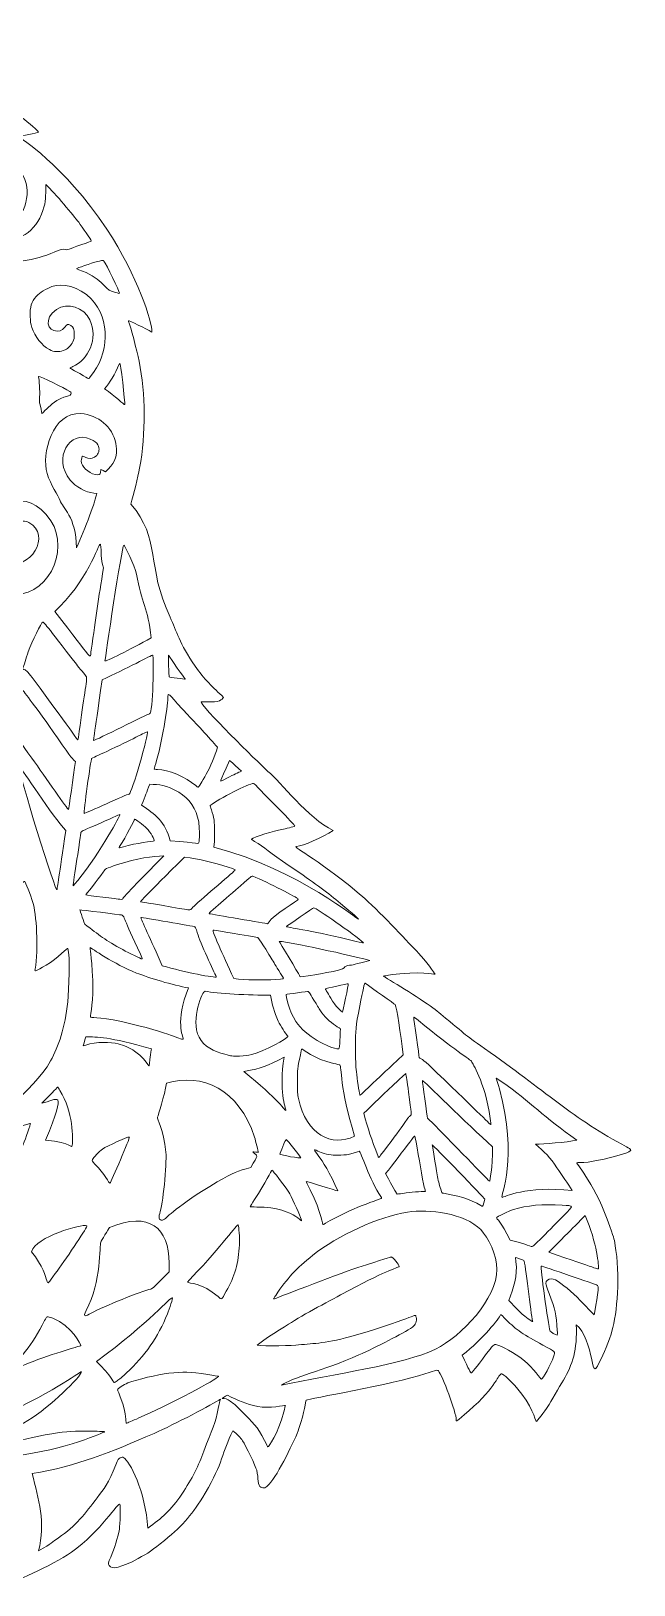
# Model space of a CAD drawing. Header units: inches. Extents: x -38.8 to 53.1, y -11.6 to 14.8.
# Drawn here: x 13.26 to 17.41, y -11.57 to -0.86 of the extents above; entities that cross this region are included whole.
import ezdxf

# ---------------------------------------------------------------- set-up
doc = ezdxf.new("R2010")
doc.units = ezdxf.units.IN
doc.header["$MEASUREMENT"] = 0
doc.layers.add('Sloth', color=7, linetype='Continuous', lineweight=0)

msp = doc.modelspace()

# ---------------------------------------------------------------- linework, layer by layer
at = {"layer": 'Sloth'}
for points, knots in [([(17.362, -8.546), (17, -8.357), (16.793, -8.153), (16.384, -7.869), (16.23, -7.762), (16.266, -7.78), (16.043, -7.6), (15.968, -7.54), (15.748, -7.405), (15.685, -7.37), (15.71, -7.365), (15.723, -7.362), (15.8, -7.354), (16.002, -7.335), (16.043, -7.364), (16.043, -7.355), (16.043, -7.354), (15.976, -7.259), (15.929, -7.211), (15.868, -7.149), (15.684, -6.947), (15.558, -6.835), (15.275, -6.584), (15.049, -6.475), (15.089, -6.475), (15.133, -6.475), (15.268, -6.411), (15.34, -6.366), (15.169, -6.282), (14.977, -6.028), (14.892, -5.958), (14.874, -5.943), (14.477, -5.56), (14.431, -5.482), (14.426, -5.472), (14.527, -5.486), (14.557, -5.472), (14.575, -5.463), (14.58, -5.455), (14.586, -5.448), (14.516, -5.383), (14.451, -5.32), (14.39, -5.233), (14.281, -5.074), (14.262, -4.99), (14.218, -4.896), (14.05, -4.539), (14.157, -4.356), (13.947, -4.116), (13.966, -4.046), (13.997, -3.928), (14.008, -3.868), (14.051, -3.627), (14.049, -3.354), (14.004, -3.131), (13.989, -3.055), (13.945, -2.889), (13.931, -2.857), (13.929, -2.851), (13.93, -2.851), (13.936, -2.853), (13.964, -2.861), (14.093, -2.931), (14.093, -2.93), (14.093, -2.866), (13.999, -2.546), (13.781, -2.22), (13.48, -1.768), (13.178, -1.591), (13.18, -1.584), (13.182, -1.578), (13.306, -1.559), (13.311, -1.551), (13.313, -1.548), (13.24, -1.483), (13.199, -1.452), (13.108, -1.384), (13.064, -1.361), (12.958, -1.325), (12.691, -1.237), (12.507, -1.234), (12.267, -1.234), (12.256, -1.21), (12.229, -1.153), (12.214, -1.132), (12.137, -1.025), (12.064, -0.934), (11.972, -0.855), (11.888, -0.925), (11.841, -0.983), (11.762, -1.088), (11.717, -1.147), (11.708, -1.169), (11.674, -1.236), (11.552, -1.232), (11.446, -1.226), (11.226, -1.263), (11.096, -1.285), (10.908, -1.345), (10.837, -1.387), (10.767, -1.429), (10.622, -1.549), (10.633, -1.553), (10.681, -1.569), (10.761, -1.578), (10.761, -1.584), (10.761, -1.589), (10.508, -1.751), (10.253, -2.088), (10.076, -2.322), (9.903, -2.642), (9.85, -2.931), (9.955, -2.875), (10.008, -2.849), (10.012, -2.853), (10.015, -2.856), (9.971, -2.965), (9.937, -3.141), (9.88, -3.432), (9.894, -3.798), (9.993, -4.104), (10.005, -4.141), (9.895, -4.153), (9.84, -4.491), (9.788, -4.811), (9.755, -4.813), (9.686, -4.988), (9.56, -5.307), (9.348, -5.432), (9.364, -5.456), (9.367, -5.46), (9.376, -5.467), (9.385, -5.472), (9.4, -5.479), (9.404, -5.48), (9.457, -5.479), (9.488, -5.478), (9.513, -5.479), (9.513, -5.48), (9.513, -5.487), (9.378, -5.643), (9.234, -5.779), (8.867, -6.128), (8.741, -6.308), (8.622, -6.357), (8.613, -6.36), (8.606, -6.364), (8.606, -6.365), (8.606, -6.372), (8.752, -6.455), (8.837, -6.471), (8.849, -6.474), (8.859, -6.477), (8.859, -6.478), (8.859, -6.479), (8.833, -6.498), (8.8, -6.52), (8.369, -6.806), (8.251, -6.968), (8.013, -7.213), (7.98, -7.247), (7.897, -7.353), (7.9, -7.356), (7.901, -7.357), (7.908, -7.356), (7.916, -7.355), (8.022, -7.335), (8.214, -7.36), (8.257, -7.37), (7.974, -7.531), (7.885, -7.611), (7.728, -7.741), (7.557, -7.884), (7.515, -7.888), (7.236, -8.103), (6.767, -8.467), (6.667, -8.494), (6.557, -8.56), (6.55, -8.565), (6.555, -8.577), (6.566, -8.583), (6.578, -8.589), (6.792, -8.654), (6.899, -8.655), (6.912, -8.655), (6.923, -8.655), (6.923, -8.656), (6.923, -8.657), (6.911, -8.675), (6.896, -8.696), (6.743, -8.915), (6.693, -9.112), (6.671, -9.17), (6.664, -9.189), (6.652, -9.264), (6.642, -9.353), (6.637, -9.408), (6.641, -9.553), (6.651, -9.641), (6.667, -9.779), (6.681, -9.832), (6.734, -9.96), (6.749, -9.994), (6.781, -10.058), (6.791, -10.072), (6.796, -10.079), (6.796, -10.079), (6.804, -10.071), (6.81, -10.065), (6.813, -10.053), (6.821, -10.016), (6.831, -9.963), (6.871, -9.816), (6.915, -9.783), (6.915, -9.783), (6.925, -9.775), (6.925, -9.775), (6.93, -9.975), (6.923, -10.01), (7.119, -10.328), (7.142, -10.366), (7.2, -10.442), (7.203, -10.439), (7.21, -10.431), (7.228, -10.35), (7.302, -10.25), (7.345, -10.193), (7.426, -10.111), (7.44, -10.111), (7.447, -10.111), (7.455, -10.121), (7.483, -10.163), (7.573, -10.3), (7.748, -10.435), (7.75, -10.435), (7.751, -10.435), (7.753, -10.428), (7.754, -10.42), (7.772, -10.31), (7.867, -10.092), (7.881, -10.087), (7.901, -10.079), (7.962, -10.122), (8.201, -10.171), (8.406, -10.214), (8.251, -10.185), (8.788, -10.29), (8.836, -10.522), (8.849, -10.525), (8.934, -10.696), (8.998, -10.825), (9.052, -10.898), (9.083, -10.898), (9.094, -10.898), (9.108, -10.889), (9.112, -10.879), (9.118, -10.865), (9.123, -10.79), (9.133, -10.761), (9.142, -10.733), (9.21, -10.597), (9.227, -10.572), (9.243, -10.547), (9.273, -10.521), (9.291, -10.504), (9.31, -10.529), (9.352, -10.646), (9.366, -10.685), (9.407, -10.796), (9.435, -10.854), (9.498, -10.956), (9.581, -11.09), (9.634, -11.15), (9.766, -11.26), (9.859, -11.337), (9.887, -11.355), (9.988, -11.406), (10.078, -11.451), (10.131, -11.459), (10.146, -11.431), (10.165, -11.396), (10.07, -11.301), (10.068, -11.081), (10.067, -10.943), (10.058, -11.015), (10.251, -11.207), (10.34, -11.295), (10.387, -11.331), (10.494, -11.394), (10.574, -11.441), (10.736, -11.518), (10.814, -11.546), (10.867, -11.566), (10.872, -11.563), (10.852, -11.518), (10.838, -11.486), (10.811, -11.394), (10.807, -11.37), (10.803, -11.337), (10.825, -11.345), (10.858, -11.349), (10.96, -11.362), (11.208, -11.374), (11.286, -11.37), (11.443, -11.361), (11.709, -11.315), (11.841, -11.226), (11.865, -11.21), (11.94, -11.151), (11.972, -11.108), (12, -11.147), (12.068, -11.202), (12.093, -11.22), (12.226, -11.319), (12.527, -11.355), (12.568, -11.361), (12.692, -11.381), (12.983, -11.362), (13.082, -11.349), (13.132, -11.343), (13.136, -11.344), (13.136, -11.363), (13.136, -11.385), (13.102, -11.496), (13.084, -11.532), (13.075, -11.55), (13.077, -11.558), (13.09, -11.558), (13.117, -11.558), (13.399, -11.437), (13.539, -11.339), (13.741, -11.198), (13.863, -10.989), (13.872, -11.01), (13.877, -11.022), (13.874, -11.148), (13.868, -11.181), (13.857, -11.244), (13.836, -11.311), (13.809, -11.374), (13.791, -11.415), (13.791, -11.417), (13.798, -11.431), (13.814, -11.463), (13.878, -11.448), (13.998, -11.384), (14.065, -11.348), (14.099, -11.325), (14.178, -11.259), (14.317, -11.144), (14.369, -11.083), (14.459, -10.933), (14.586, -10.721), (14.572, -10.657), (14.65, -10.504), (14.679, -10.525), (14.703, -10.551), (14.717, -10.572), (14.738, -10.604), (14.809, -10.75), (14.814, -10.775), (14.827, -10.833), (14.821, -10.882), (14.843, -10.893), (14.862, -10.903), (14.876, -10.898), (14.9, -10.872), (14.96, -10.808), (15.082, -10.559), (15.105, -10.488), (15.144, -10.373), (15.15, -10.301), (15.156, -10.293), (15.162, -10.283), (15.754, -10.184), (15.973, -10.111), (16.06, -10.083), (16.058, -10.083), (16.066, -10.091), (16.093, -10.118), (16.189, -10.38), (16.189, -10.427), (16.189, -10.441), (16.188, -10.442), (16.275, -10.366), (16.475, -10.193), (16.474, -10.111), (16.503, -10.111), (16.512, -10.111), (16.569, -10.164), (16.604, -10.205), (16.712, -10.33), (16.733, -10.43), (16.74, -10.439), (16.742, -10.442), (16.799, -10.368), (16.82, -10.335), (16.836, -10.309), (16.9, -10.199), (16.927, -10.154), (16.988, -10.051), (17.025, -9.942), (17.015, -9.773), (17.071, -9.813), (17.106, -9.937), (17.12, -10.004), (17.131, -10.06), (17.134, -10.068), (17.143, -10.074), (17.148, -10.077), (17.15, -10.076), (17.161, -10.057), (17.195, -9.995), (17.226, -9.923), (17.255, -9.838), (17.291, -9.735), (17.319, -9.477), (17.289, -9.261), (17.275, -9.16), (17.28, -9.199), (17.247, -9.096), (17.155, -8.818), (17.019, -8.667), (17.019, -8.656), (17.019, -8.655), (17.03, -8.655), (17.042, -8.655), (17.104, -8.655), (17.218, -8.632), (17.34, -8.595), (17.413, -8.574), (17.394, -8.563), (17.362, -8.546)], [0, 0, 0, 0, 1, 1, 1, 2, 2, 2, 3, 3, 3, 4, 4, 4, 5, 5, 5, 6, 6, 6, 7, 7, 7, 8, 8, 8, 9, 9, 9, 10, 10, 10, 11, 11, 11, 12, 12, 12, 13, 13, 13, 14, 14, 14, 15, 15, 15, 16, 16, 16, 17, 17, 17, 18, 18, 18, 19, 19, 19, 20, 20, 20, 21, 21, 21, 22, 22, 22, 23, 23, 23, 24, 24, 24, 25, 25, 25, 26, 26, 26, 27, 27, 27, 28, 28, 28, 29, 29, 29, 30, 30, 30, 31, 31, 31, 32, 32, 32, 33, 33, 33, 34, 34, 34, 35, 35, 35, 36, 36, 36, 37, 37, 37, 38, 38, 38, 39, 39, 39, 40, 40, 40, 41, 41, 41, 42, 42, 42, 43, 43, 43, 44, 44, 44, 45, 45, 45, 46, 46, 46, 47, 47, 47, 48, 48, 48, 49, 49, 49, 50, 50, 50, 51, 51, 51, 52, 52, 52, 53, 53, 53, 54, 54, 54, 55, 55, 55, 56, 56, 56, 57, 57, 57, 58, 58, 58, 59, 59, 59, 60, 60, 60, 61, 61, 61, 62, 62, 62, 63, 63, 63, 64, 64, 64, 65, 65, 65, 66, 66, 66, 67, 67, 67, 68, 68, 68, 69, 69, 69, 70, 70, 70, 71, 71, 71, 72, 72, 72, 73, 73, 73, 74, 74, 74, 75, 75, 75, 76, 76, 76, 77, 77, 77, 78, 78, 78, 79, 79, 79, 80, 80, 80, 81, 81, 81, 82, 82, 82, 83, 83, 83, 84, 84, 84, 85, 85, 85, 86, 86, 86, 87, 87, 87, 88, 88, 88, 89, 89, 89, 90, 90, 90, 91, 91, 91, 92, 92, 92, 93, 93, 93, 94, 94, 94, 95, 95, 95, 96, 96, 96, 97, 97, 97, 98, 98, 98, 99, 99, 99, 100, 100, 100, 101, 101, 101, 102, 102, 102, 103, 103, 103, 104, 104, 104, 105, 105, 105, 106, 106, 106, 107, 107, 107, 108, 108, 108, 109, 109, 109, 110, 110, 110, 111, 111, 111, 112, 112, 112, 113, 113, 113, 114, 114, 114, 115, 115, 115, 116, 116, 116, 117, 117, 117, 118, 118, 118, 119, 119, 119, 120, 120, 120, 121, 121, 121, 122, 122, 122, 123, 123, 123, 124, 124, 124, 125, 125, 125, 126, 126, 126, 127, 127, 127, 128, 128, 128, 129, 129, 129, 130, 130, 130, 131, 131, 131, 132, 132, 132, 133, 133, 133, 134, 134, 134, 135, 135, 135, 136, 136, 136, 137, 137, 137, 138, 138, 138, 139, 139, 139, 140, 140, 140, 141, 141, 141, 142, 142, 142, 143, 143, 143, 144, 144, 144, 144]), ([(13.226, -1.906), (13.242, -1.969), (13.229, -2.054), (13.195, -2.105), (13.129, -2.205), (12.974, -2.193), (12.923, -2.092), (12.905, -2.057), (12.921, -2.038), (12.979, -2.026), (13.02, -2.018), (13.04, -2.006), (13.051, -1.984), (13.057, -1.973), (13.058, -1.944), (13.052, -1.934), (13.047, -1.923), (13.032, -1.908), (13.021, -1.902), (12.999, -1.89), (12.921, -1.903), (12.879, -1.925), (12.693, -2.024), (12.819, -2.279), (13.036, -2.301), (13.164, -2.314), (13.294, -2.241), (13.342, -2.091), (13.363, -2.025), (13.361, -2.001), (13.361, -1.912), (13.427, -1.975), (13.554, -2.127), (13.588, -2.173), (13.613, -2.207), (13.673, -2.294), (13.675, -2.299), (13.676, -2.303), (13.667, -2.307), (13.639, -2.316), (13.535, -2.351), (13.515, -2.366), (13.494, -2.361), (13.476, -2.357), (13.464, -2.36), (13.42, -2.379), (13.289, -2.435), (13.123, -2.467), (12.985, -2.432), (12.808, -2.386), (12.675, -2.196), (12.684, -2.03), (12.69, -1.901), (12.776, -1.774), (12.914, -1.725), (12.954, -1.712), (13.045, -1.708), (13.099, -1.735), (13.154, -1.763), (13.207, -1.834), (13.226, -1.906)], [0, 0, 0, 0, 1, 1, 1, 2, 2, 2, 3, 3, 3, 4, 4, 4, 5, 5, 5, 6, 6, 6, 7, 7, 7, 8, 8, 8, 9, 9, 9, 10, 10, 10, 11, 11, 11, 12, 12, 12, 13, 13, 13, 14, 14, 14, 15, 15, 15, 16, 16, 16, 17, 17, 17, 18, 18, 18, 19, 19, 19, 20, 20, 20, 20]), ([(13.762, -2.44), (13.778, -2.461), (13.869, -2.651), (13.869, -2.662), (13.869, -2.67), (13.844, -2.655), (13.814, -2.647), (13.774, -2.638), (13.738, -2.548), (13.59, -2.5), (13.572, -2.494), (13.572, -2.494), (13.58, -2.49), (13.596, -2.481), (13.706, -2.445), (13.732, -2.44), (13.756, -2.435), (13.758, -2.435), (13.762, -2.44)], [0, 0, 0, 0, 1, 1, 1, 2, 2, 2, 3, 3, 3, 4, 4, 4, 5, 5, 5, 6, 6, 6, 6]), ([(13.559, -3.196), (13.543, -3.187), (13.529, -3.179), (13.529, -3.178), (13.529, -3.177), (13.537, -3.172), (13.547, -3.168), (13.652, -3.123), (13.726, -2.976), (13.665, -2.845), (13.625, -2.76), (13.511, -2.722), (13.435, -2.775), (13.343, -2.838), (13.375, -2.923), (13.439, -2.923), (13.505, -2.923), (13.49, -2.857), (13.535, -2.884), (13.551, -2.894), (13.558, -2.912), (13.558, -2.946), (13.558, -2.973), (13.557, -2.979), (13.548, -2.996), (13.534, -3.024), (13.519, -3.04), (13.494, -3.052), (13.473, -3.062), (13.469, -3.063), (13.44, -3.063), (13.41, -3.063), (13.407, -3.062), (13.386, -3.051), (13.334, -3.023), (13.287, -2.963), (13.266, -2.898), (13.257, -2.871), (13.255, -2.86), (13.254, -2.823), (13.251, -2.757), (13.263, -2.719), (13.296, -2.684), (13.319, -2.658), (13.366, -2.629), (13.404, -2.616), (13.474, -2.591), (13.591, -2.615), (13.673, -2.7), (13.813, -2.846), (13.796, -3.082), (13.668, -3.239), (13.651, -3.26), (13.671, -3.256), (13.559, -3.196)], [0, 0, 0, 0, 1, 1, 1, 2, 2, 2, 3, 3, 3, 4, 4, 4, 5, 5, 5, 6, 6, 6, 7, 7, 7, 8, 8, 8, 9, 9, 9, 10, 10, 10, 11, 11, 11, 12, 12, 12, 13, 13, 13, 14, 14, 14, 15, 15, 15, 16, 16, 16, 17, 17, 17, 18, 18, 18, 18]), ([(13.905, -3.43), (13.903, -3.432), (13.838, -3.372), (13.766, -3.321), (13.801, -3.276), (13.837, -3.228), (13.868, -3.146), (13.878, -3.119), (13.909, -3.426), (13.905, -3.43)], [0, 0, 0, 0, 1, 1, 1, 2, 2, 2, 3, 3, 3, 3]), ([(13.313, -3.25), (13.312, -3.242), (13.312, -3.235), (13.313, -3.235), (13.324, -3.235), (13.487, -3.315), (13.527, -3.34), (13.539, -3.348), (13.539, -3.348), (13.535, -3.358), (13.522, -3.383), (13.474, -3.354), (13.368, -3.459), (13.35, -3.477), (13.335, -3.491), (13.335, -3.491), (13.332, -3.491), (13.334, -3.48), (13.322, -3.432), (13.317, -3.41), (13.316, -3.4), (13.318, -3.387), (13.322, -3.368), (13.318, -3.275), (13.313, -3.25)], [0, 0, 0, 0, 1, 1, 1, 2, 2, 2, 3, 3, 3, 4, 4, 4, 5, 5, 5, 6, 6, 6, 7, 7, 7, 8, 8, 8, 8]), ([(13.741, -3.878), (13.741, -3.878), (13.739, -3.885), (13.738, -3.895), (13.736, -3.914), (13.729, -3.917), (13.703, -3.912), (13.652, -3.901), (13.606, -3.856), (13.606, -3.818), (13.606, -3.807), (13.612, -3.785), (13.614, -3.785), (13.622, -3.785), (13.673, -3.825), (13.712, -3.78), (13.731, -3.759), (13.733, -3.735), (13.719, -3.707), (13.711, -3.692), (13.698, -3.682), (13.668, -3.667), (13.528, -3.602), (13.406, -3.799), (13.529, -3.95), (13.566, -3.996), (13.638, -4.035), (13.692, -4.04), (13.692, -4.04), (13.713, -4.042), (13.713, -4.042), (13.704, -4.087), (13.635, -4.286), (13.573, -4.416), (13.57, -4.202), (13.475, -4.139), (13.46, -4.092), (13.449, -4.059), (13.394, -3.982), (13.371, -3.905), (13.33, -3.771), (13.406, -3.477), (13.603, -3.492), (13.723, -3.5), (13.82, -3.582), (13.844, -3.699), (13.865, -3.799), (13.824, -3.841), (13.773, -3.893), (13.771, -3.892), (13.743, -3.878), (13.741, -3.878)], [0, 0, 0, 0, 1, 1, 1, 2, 2, 2, 3, 3, 3, 4, 4, 4, 5, 5, 5, 6, 6, 6, 7, 7, 7, 8, 8, 8, 9, 9, 9, 10, 10, 10, 11, 11, 11, 12, 12, 12, 13, 13, 13, 14, 14, 14, 15, 15, 15, 16, 16, 16, 17, 17, 17, 17]), ([(13.245, -4.243), (13.206, -4.221), (13.158, -4.236), (13.141, -4.275), (13.129, -4.306), (13.143, -4.342), (13.173, -4.355), (13.178, -4.358), (13.183, -4.362), (13.183, -4.364), (13.183, -4.366), (13.177, -4.375), (13.169, -4.383), (13.127, -4.429), (13.042, -4.411), (13.021, -4.31), (12.983, -4.129), (13.227, -3.974), (13.396, -4.23), (13.532, -4.437), (13.369, -4.782), (13.101, -4.733), (13.059, -4.725), (12.984, -4.689), (12.944, -4.656), (12.898, -4.618), (12.912, -4.598), (12.85, -4.531), (12.748, -4.42), (12.603, -4.407), (12.607, -4.403), (12.614, -4.396), (12.768, -4.353), (12.889, -4.255), (12.892, -4.321), (12.9, -4.389), (12.944, -4.449), (12.97, -4.483), (13.026, -4.519), (13.07, -4.53), (13.259, -4.574), (13.405, -4.33), (13.245, -4.243)], [0, 0, 0, 0, 1, 1, 1, 2, 2, 2, 3, 3, 3, 4, 4, 4, 5, 5, 5, 6, 6, 6, 7, 7, 7, 8, 8, 8, 9, 9, 9, 10, 10, 10, 11, 11, 11, 12, 12, 12, 13, 13, 13, 14, 14, 14, 14]), ([(13.674, -5.123), (13.664, -5.191), (13.699, -5.207), (13.424, -4.857), (13.424, -4.857), (13.459, -4.822), (13.459, -4.822), (13.673, -4.605), (13.733, -4.357), (13.739, -4.395), (13.746, -4.442), (13.735, -4.495), (13.76, -4.554), (13.721, -4.776), (13.709, -4.89), (13.674, -5.123)], [0, 0, 0, 0, 1, 1, 1, 2, 2, 2, 3, 3, 3, 4, 4, 4, 5, 5, 5, 5]), ([(13.986, -4.598), (14.019, -4.8), (14.066, -4.828), (14.088, -5.038), (13.943, -5.119), (13.769, -5.203), (13.769, -5.197), (13.769, -5.196), (13.885, -4.398), (13.899, -4.398), (13.902, -4.398), (13.976, -4.539), (13.986, -4.598)], [0, 0, 0, 0, 1, 1, 1, 2, 2, 2, 3, 3, 3, 4, 4, 4, 4]), ([(13.592, -5.68), (13.588, -5.714), (13.584, -5.741), (13.583, -5.741), (13.574, -5.741), (13.578, -5.727), (13.267, -5.311), (13.235, -5.269), (13.221, -5.255), (13.208, -5.255), (13.204, -5.255), (13.203, -5.253), (13.204, -5.249), (13.21, -5.23), (13.224, -5.178), (13.241, -5.133), (13.267, -5.063), (13.332, -4.93), (13.34, -4.929), (13.346, -4.927), (13.363, -4.948), (13.572, -5.22), (13.592, -5.245), (13.633, -5.294), (13.64, -5.303), (13.651, -5.317), (13.619, -5.47), (13.592, -5.68)], [0, 0, 0, 0, 1, 1, 1, 2, 2, 2, 3, 3, 3, 4, 4, 4, 5, 5, 5, 6, 6, 6, 7, 7, 7, 8, 8, 8, 9, 9, 9, 9]), ([(14.099, -5.157), (14.104, -5.161), (14.102, -5.561), (14.076, -5.561), (14.068, -5.561), (13.703, -5.745), (13.691, -5.745), (13.689, -5.745), (13.689, -5.756), (13.75, -5.326), (13.911, -5.255), (14.095, -5.153), (14.099, -5.157)], [0, 0, 0, 0, 1, 1, 1, 2, 2, 2, 3, 3, 3, 4, 4, 4, 4]), ([(14.322, -5.322), (14.321, -5.324), (14.211, -5.308), (14.211, -5.307), (14.209, -5.305), (14.206, -5.158), (14.206, -5.156), (14.307, -5.307), (14.325, -5.321), (14.322, -5.322)], [0, 0, 0, 0, 1, 1, 1, 2, 2, 2, 3, 3, 3, 3]), ([(13.266, -5.868), (13.183, -5.753), (13.186, -5.754), (13.153, -5.735), (13.144, -5.73), (13.14, -5.512), (13.169, -5.395), (13.178, -5.361), (13.173, -5.359), (13.192, -5.385), (13.218, -5.421), (13.287, -5.502), (13.441, -5.726), (13.543, -5.875), (13.548, -5.874), (13.566, -5.89), (13.552, -5.985), (13.52, -6.218), (13.518, -6.22), (13.513, -6.226), (13.36, -5.997), (13.266, -5.868)], [0, 0, 0, 0, 1, 1, 1, 2, 2, 2, 3, 3, 3, 4, 4, 4, 5, 5, 5, 6, 6, 6, 7, 7, 7, 7]), ([(14.125, -5.883), (14.171, -5.715), (14.203, -5.487), (14.203, -5.442), (14.203, -5.401), (14.221, -5.446), (14.341, -5.57), (14.381, -5.612), (14.493, -5.732), (14.544, -5.792), (14.51, -5.919), (14.416, -6.068), (14.41, -6.068), (14.409, -6.068), (14.402, -6.062), (14.394, -6.056), (14.326, -5.996), (14.204, -5.945), (14.131, -5.945), (14.119, -5.945), (14.109, -5.943), (14.109, -5.941), (14.109, -5.94), (14.116, -5.913), (14.125, -5.883)], [0, 0, 0, 0, 1, 1, 1, 2, 2, 2, 3, 3, 3, 4, 4, 4, 5, 5, 5, 6, 6, 6, 7, 7, 7, 8, 8, 8, 8]), ([(13.935, -6.115), (13.921, -6.115), (13.637, -6.248), (13.625, -6.248), (13.621, -6.248), (13.671, -5.875), (13.677, -5.869), (13.679, -5.867), (13.726, -5.845), (13.781, -5.82), (13.948, -5.744), (14.058, -5.682), (14.061, -5.685), (14.072, -5.696), (13.953, -6.115), (13.935, -6.115)], [0, 0, 0, 0, 1, 1, 1, 2, 2, 2, 3, 3, 3, 4, 4, 4, 5, 5, 5, 5]), ([(14.627, -5.882), (14.686, -5.936), (14.688, -5.937), (14.71, -5.956), (14.685, -5.967), (14.658, -5.979), (14.609, -6.004), (14.538, -6.039), (14.561, -6.048), (14.627, -5.882)], [0, 0, 0, 0, 1, 1, 1, 2, 2, 2, 3, 3, 3, 3]), ([(13.181, -5.931), (13.192, -5.931), (13.41, -6.271), (13.499, -6.365), (13.453, -6.684), (13.439, -6.764), (13.439, -6.773), (13.439, -6.828), (13.161, -5.931), (13.181, -5.931)], [0, 0, 0, 0, 1, 1, 1, 2, 2, 2, 3, 3, 3, 3]), ([(14.417, -6.439), (14.413, -6.47), (14.421, -6.447), (14.218, -6.436), (14.185, -6.305), (14.113, -6.251), (14.021, -6.191), (14.051, -6.117), (14.053, -6.111), (14.077, -6.046), (14.143, -6.05), (14.188, -6.05), (14.277, -6.102), (14.351, -6.145), (14.399, -6.216), (14.415, -6.306), (14.42, -6.334), (14.421, -6.412), (14.417, -6.439)], [0, 0, 0, 0, 1, 1, 1, 2, 2, 2, 3, 3, 3, 4, 4, 4, 5, 5, 5, 6, 6, 6, 6]), ([(14.964, -6.214), (15.029, -6.278), (15.079, -6.333), (15.076, -6.336), (15.072, -6.339), (15.011, -6.354), (14.988, -6.358), (14.939, -6.365), (14.792, -6.412), (14.778, -6.425), (14.777, -6.426), (14.787, -6.433), (14.8, -6.441), (14.868, -6.478), (14.903, -6.519), (15.038, -6.609), (15.172, -6.699), (15.28, -6.776), (15.359, -6.841), (15.451, -6.915), (15.516, -6.975), (15.516, -6.977), (15.516, -6.99), (15.118, -6.64), (14.519, -6.48), (14.522, -6.462), (14.524, -6.446), (14.524, -6.373), (14.524, -6.304), (14.521, -6.278), (14.502, -6.223), (14.497, -6.207), (14.493, -6.193), (14.494, -6.193), (14.553, -6.147), (14.761, -6.041), (14.792, -6.041), (14.8, -6.041), (14.86, -6.112), (14.964, -6.214)], [0, 0, 0, 0, 1, 1, 1, 2, 2, 2, 3, 3, 3, 4, 4, 4, 5, 5, 5, 6, 6, 6, 7, 7, 7, 8, 8, 8, 9, 9, 9, 10, 10, 10, 11, 11, 11, 12, 12, 12, 13, 13, 13, 13]), ([(13.582, -6.71), (13.548, -6.752), (13.549, -6.75), (13.549, -6.744), (13.549, -6.736), (13.603, -6.392), (13.603, -6.379), (13.603, -6.373), (13.615, -6.368), (13.702, -6.33), (13.802, -6.287), (13.87, -6.254), (13.872, -6.256), (13.876, -6.26), (13.744, -6.506), (13.582, -6.71)], [0, 0, 0, 0, 1, 1, 1, 2, 2, 2, 3, 3, 3, 4, 4, 4, 5, 5, 5, 5]), ([(14.108, -6.437), (14.104, -6.441), (13.983, -6.451), (13.896, -6.478), (13.867, -6.487), (13.864, -6.487), (13.87, -6.477), (13.917, -6.404), (13.971, -6.293), (13.975, -6.288), (13.978, -6.285), (14.035, -6.328), (14.055, -6.349), (14.084, -6.379), (14.115, -6.43), (14.108, -6.437)], [0, 0, 0, 0, 1, 1, 1, 2, 2, 2, 3, 3, 3, 4, 4, 4, 5, 5, 5, 5]), ([(13.889, -6.838), (13.889, -6.841), (13.878, -6.842), (13.871, -6.84), (13.865, -6.837), (13.641, -6.814), (13.637, -6.81), (13.634, -6.807), (13.72, -6.708), (13.757, -6.652), (13.773, -6.628), (13.771, -6.629), (13.856, -6.601), (13.99, -6.556), (14.1, -6.542), (14.174, -6.541), (14.062, -6.655), (13.889, -6.83), (13.889, -6.838)], [0, 0, 0, 0, 1, 1, 1, 2, 2, 2, 3, 3, 3, 4, 4, 4, 5, 5, 5, 6, 6, 6, 6]), ([(14.664, -6.641), (14.643, -6.662), (14.407, -6.86), (14.375, -6.895), (14.351, -6.922), (14.376, -6.918), (14.158, -6.881), (14.081, -6.869), (14.017, -6.857), (14.015, -6.857), (14.012, -6.856), (14.045, -6.819), (14.317, -6.549), (14.419, -6.561), (14.518, -6.587), (14.617, -6.618), (14.669, -6.635), (14.67, -6.635), (14.664, -6.641)], [0, 0, 0, 0, 1, 1, 1, 2, 2, 2, 3, 3, 3, 4, 4, 4, 5, 5, 5, 6, 6, 6, 6]), ([(13.245, -8.388), (13.25, -8.386), (13.254, -8.385), (13.255, -8.385), (13.257, -8.388), (13.222, -8.49), (13.206, -8.529), (13.166, -8.627), (13.094, -8.763), (13.003, -8.844), (12.87, -8.961), (12.66, -9.077), (12.542, -9.118), (12.5, -9.132), (12.499, -9.132), (12.505, -9.139), (12.51, -9.144), (12.619, -9.233), (12.687, -9.26), (12.696, -9.264), (12.703, -9.268), (12.703, -9.27), (12.703, -9.274), (12.573, -9.422), (12.448, -9.483), (12.412, -9.5), (12.357, -9.521), (12.323, -9.534), (12.314, -9.487), (12.339, -9.381), (12.293, -9.24), (12.261, -9.144), (12.192, -9.051), (12.194, -9.049), (12.195, -9.048), (12.285, -9.071), (12.349, -9.067), (12.44, -9.061), (12.547, -9.007), (12.608, -8.935), (12.684, -8.847), (12.716, -8.729), (12.698, -8.601), (12.676, -8.448), (12.569, -8.358), (12.569, -8.348), (12.569, -8.34), (12.692, -8.352), (12.834, -8.239), (12.895, -8.191), (12.95, -8.12), (12.977, -8.058), (13.025, -7.945), (13.025, -7.862), (12.978, -7.738), (12.95, -7.663), (12.913, -7.58), (12.913, -7.56), (12.913, -7.541), (12.983, -7.427), (12.983, -7.299), (12.982, -7.161), (12.908, -7.028), (12.754, -6.951), (12.718, -6.933), (12.717, -6.932), (12.727, -6.93), (13.061, -6.865), (13.205, -6.714), (13.216, -6.717), (13.22, -6.718), (13.256, -6.81), (13.273, -6.861), (13.295, -6.931), (13.313, -7.184), (13.288, -7.322), (13.283, -7.346), (13.294, -7.333), (13.363, -7.294), (13.449, -7.246), (13.511, -7.168), (13.514, -7.179), (13.53, -7.228), (13.521, -7.461), (13.513, -7.546), (13.495, -7.723), (13.449, -7.852), (13.394, -7.954), (13.278, -8.166), (12.943, -8.396), (12.943, -8.402), (12.943, -8.418), (13.149, -8.424), (13.245, -8.388)], [0, 0, 0, 0, 1, 1, 1, 2, 2, 2, 3, 3, 3, 4, 4, 4, 5, 5, 5, 6, 6, 6, 7, 7, 7, 8, 8, 8, 9, 9, 9, 10, 10, 10, 11, 11, 11, 12, 12, 12, 13, 13, 13, 14, 14, 14, 15, 15, 15, 16, 16, 16, 17, 17, 17, 18, 18, 18, 19, 19, 19, 20, 20, 20, 21, 21, 21, 22, 22, 22, 23, 23, 23, 24, 24, 24, 25, 25, 25, 26, 26, 26, 27, 27, 27, 28, 28, 28, 29, 29, 29, 30, 30, 30, 31, 31, 31, 31]), ([(14.899, -6.995), (14.895, -7.002), (14.89, -7.008), (14.888, -7.008), (14.885, -7.007), (14.501, -6.942), (14.49, -6.939), (14.483, -6.936), (14.486, -6.934), (14.515, -6.909), (14.56, -6.872), (14.605, -6.83), (14.671, -6.775), (14.769, -6.693), (14.774, -6.676), (14.787, -6.681), (14.897, -6.724), (15.092, -6.829), (15.101, -6.838), (15.107, -6.844), (14.922, -6.953), (14.899, -6.995)], [0, 0, 0, 0, 1, 1, 1, 2, 2, 2, 3, 3, 3, 4, 4, 4, 5, 5, 5, 6, 6, 6, 7, 7, 7, 7]), ([(14.014, -7.219), (14.021, -7.234), (14.028, -7.251), (14.025, -7.251), (14.019, -7.251), (13.935, -7.211), (13.891, -7.187), (13.775, -7.124), (13.726, -7.085), (13.63, -7.011), (13.63, -7.009), (13.595, -6.915), (13.597, -6.913), (13.598, -6.912), (13.875, -6.946), (13.883, -6.948), (13.905, -6.952), (13.891, -6.966), (14.014, -7.219)], [0, 0, 0, 0, 1, 1, 1, 2, 2, 2, 3, 3, 3, 4, 4, 4, 5, 5, 5, 6, 6, 6, 6]), ([(15.434, -7.114), (15.185, -7.053), (15.019, -7.033), (15.019, -7.028), (15.019, -7.024), (15.206, -6.898), (15.208, -6.898), (15.219, -6.898), (15.49, -7.083), (15.548, -7.138), (15.553, -7.143), (15.547, -7.142), (15.434, -7.114)], [0, 0, 0, 0, 1, 1, 1, 2, 2, 2, 3, 3, 3, 4, 4, 4, 4]), ([(14.164, -7.298), (14.087, -7.124), (14.014, -6.969), (14.017, -6.966), (14.02, -6.964), (14.385, -7.026), (14.388, -7.029), (14.393, -7.034), (14.404, -7.063), (14.411, -7.086), (14.436, -7.166), (14.536, -7.371), (14.536, -7.376), (14.536, -7.383), (14.314, -7.343), (14.164, -7.298)], [0, 0, 0, 0, 1, 1, 1, 2, 2, 2, 3, 3, 3, 4, 4, 4, 5, 5, 5, 5]), ([(14.943, -7.393), (14.864, -7.396), (14.736, -7.397), (14.656, -7.386), (14.578, -7.212), (14.505, -7.061), (14.514, -7.052), (14.518, -7.049), (14.639, -7.074), (14.823, -7.103), (14.944, -7.285), (14.908, -7.241), (14.992, -7.373), (15.004, -7.391), (15.002, -7.39), (14.943, -7.393)], [0, 0, 0, 0, 1, 1, 1, 2, 2, 2, 3, 3, 3, 4, 4, 4, 5, 5, 5, 5]), ([(13.883, -7.683), (13.715, -7.647), (13.669, -7.66), (13.669, -7.65), (13.669, -7.642), (13.691, -7.524), (13.685, -7.4), (13.676, -7.211), (13.663, -7.177), (13.667, -7.173), (13.669, -7.171), (13.834, -7.289), (13.986, -7.348), (14.073, -7.382), (14.237, -7.432), (14.345, -7.451), (14.151, -7.923), (14.591, -7.837), (13.883, -7.683)], [0, 0, 0, 0, 1, 1, 1, 2, 2, 2, 3, 3, 3, 4, 4, 4, 5, 5, 5, 6, 6, 6, 6]), ([(15.594, -7.262), (15.491, -7.285), (15.471, -7.295), (15.453, -7.295), (15.436, -7.295), (15.42, -7.302), (15.417, -7.312), (15.41, -7.329), (15.187, -7.365), (15.168, -7.368), (15.112, -7.377), (15.111, -7.377), (15.108, -7.365), (15.105, -7.351), (14.967, -7.133), (14.97, -7.13), (14.976, -7.124), (15.388, -7.206), (15.594, -7.262)], [0, 0, 0, 0, 1, 1, 1, 2, 2, 2, 3, 3, 3, 4, 4, 4, 5, 5, 5, 6, 6, 6, 6]), ([(15.025, -7.778), (15.027, -7.78), (15.029, -7.784), (15.029, -7.786), (15.029, -7.795), (14.87, -7.889), (14.78, -7.91), (14.753, -7.916), (14.733, -7.919), (14.696, -7.92), (14.642, -7.921), (14.645, -7.921), (14.594, -7.908), (14.523, -7.889), (14.448, -7.857), (14.417, -7.791), (14.356, -7.663), (14.442, -7.469), (14.46, -7.473), (14.537, -7.49), (14.767, -7.501), (14.909, -7.501), (14.922, -7.565), (14.933, -7.616), (14.963, -7.68), (14.978, -7.712), (15.014, -7.769), (15.025, -7.778)], [0, 0, 0, 0, 1, 1, 1, 2, 2, 2, 3, 3, 3, 4, 4, 4, 5, 5, 5, 6, 6, 6, 7, 7, 7, 8, 8, 8, 9, 9, 9, 9]), ([(15.368, -7.718), (15.39, -7.73), (15.393, -7.733), (15.391, -7.739), (15.387, -7.755), (15.389, -7.871), (15.38, -7.871), (15.311, -7.869), (15.15, -7.781), (15.084, -7.683), (15.034, -7.607), (15.014, -7.499), (15.017, -7.496), (15.02, -7.493), (15.171, -7.475), (15.171, -7.476), (15.172, -7.481), (15.181, -7.486), (15.223, -7.559), (15.236, -7.581), (15.254, -7.609), (15.263, -7.622), (15.289, -7.656), (15.338, -7.702), (15.368, -7.718)], [0, 0, 0, 0, 1, 1, 1, 2, 2, 2, 3, 3, 3, 4, 4, 4, 5, 5, 5, 6, 6, 6, 7, 7, 7, 8, 8, 8, 8]), ([(15.287, -7.456), (15.287, -7.456), (15.443, -7.421), (15.445, -7.422), (15.447, -7.424), (15.408, -7.618), (15.406, -7.618), (15.401, -7.618), (15.355, -7.575), (15.324, -7.522), (15.314, -7.504), (15.301, -7.482), (15.296, -7.473), (15.29, -7.464), (15.286, -7.457), (15.287, -7.456)], [0, 0, 0, 0, 1, 1, 1, 2, 2, 2, 3, 3, 3, 4, 4, 4, 5, 5, 5, 5]), ([(15.767, -7.566), (15.782, -7.587), (15.804, -7.766), (15.824, -7.911), (15.702, -8.027), (15.69, -8.035), (15.614, -8.108), (15.522, -8.197), (15.527, -8.193), (15.525, -8.186), (15.52, -8.171), (15.506, -8.078), (15.501, -8.028), (15.496, -7.988), (15.495, -7.943), (15.495, -7.86), (15.495, -7.735), (15.495, -7.726), (15.524, -7.575), (15.546, -7.462), (15.557, -7.414), (15.561, -7.417), (15.609, -7.454), (15.763, -7.56), (15.767, -7.566)], [0, 0, 0, 0, 1, 1, 1, 2, 2, 2, 3, 3, 3, 4, 4, 4, 5, 5, 5, 6, 6, 6, 7, 7, 7, 8, 8, 8, 8]), ([(15.929, -7.675), (16.173, -7.879), (16.291, -7.946), (16.295, -7.96), (16.298, -7.97), (16.384, -8.086), (16.423, -8.351), (16.426, -8.374), (16.428, -8.394), (16.428, -8.394), (16.426, -8.396), (16.309, -8.278), (16, -7.982), (15.944, -7.929), (15.937, -7.939), (15.934, -7.93), (15.933, -7.925), (15.896, -7.661), (15.896, -7.654), (15.896, -7.65), (15.906, -7.656), (15.929, -7.675)], [0, 0, 0, 0, 1, 1, 1, 2, 2, 2, 3, 3, 3, 4, 4, 4, 5, 5, 5, 6, 6, 6, 7, 7, 7, 7]), ([(14.079, -7.944), (14.071, -8.039), (14.081, -7.96), (13.973, -7.887), (13.94, -7.864), (13.899, -7.846), (13.86, -7.836), (13.811, -7.822), (13.707, -7.821), (13.638, -7.845), (13.628, -7.848), (13.619, -7.85), (13.619, -7.849), (13.619, -7.848), (13.629, -7.817), (13.638, -7.787), (13.717, -7.79), (13.793, -7.785), (14.089, -7.871), (14.086, -7.883), (14.084, -7.893), (14.079, -7.944)], [0, 0, 0, 0, 1, 1, 1, 2, 2, 2, 3, 3, 3, 4, 4, 4, 5, 5, 5, 6, 6, 6, 7, 7, 7, 7]), ([(15.102, -8.213), (15.096, -8.184), (15.095, -8.169), (15.095, -8.096), (15.094, -8.008), (15.094, -8.009), (15.115, -7.913), (15.12, -7.891), (15.124, -7.872), (15.125, -7.872), (15.128, -7.867), (15.21, -7.944), (15.344, -7.971), (15.365, -7.976), (15.384, -7.98), (15.387, -7.982), (15.401, -7.989), (15.384, -8.14), (15.489, -8.473), (15.33, -8.548), (15.157, -8.466), (15.102, -8.213)], [0, 0, 0, 0, 1, 1, 1, 2, 2, 2, 3, 3, 3, 4, 4, 4, 5, 5, 5, 6, 6, 6, 7, 7, 7, 7]), ([(14.725, -8.027), (14.86, -8.003), (14.875, -7.994), (15.004, -7.928), (14.924, -8.392), (15.206, -8.406), (14.725, -8.027)], [0, 0, 0, 0, 1, 1, 1, 2, 2, 2, 2]), ([(13.334, -8.245), (13.418, -8.164), (13.442, -8.133), (13.444, -8.135), (13.445, -8.136), (13.452, -8.146), (13.459, -8.158), (13.549, -8.298), (13.551, -8.501), (13.544, -8.534), (13.537, -8.567), (13.55, -8.515), (13.36, -8.5), (13.513, -8.125), (13.439, -8.227), (13.334, -8.245)], [0, 0, 0, 0, 1, 1, 1, 2, 2, 2, 3, 3, 3, 4, 4, 4, 5, 5, 5, 5]), ([(14.175, -9.047), (14.148, -9.061), (14.133, -9.039), (14.146, -9.005), (14.167, -8.951), (14.196, -8.668), (14.189, -8.583), (14.175, -8.426), (14.125, -8.351), (14.131, -8.342), (14.137, -8.332), (14.178, -8.19), (14.194, -8.108), (14.436, -8.033), (14.694, -8.149), (14.799, -8.48), (14.808, -8.507), (14.826, -8.577), (14.826, -8.583), (14.826, -8.585), (14.789, -8.581), (14.788, -8.581), (14.825, -8.613), (14.827, -8.596), (14.773, -8.688), (14.684, -8.713), (14.652, -8.724), (14.543, -8.788), (14.258, -8.956), (14.195, -9.036), (14.175, -9.047)], [0, 0, 0, 0, 1, 1, 1, 2, 2, 2, 3, 3, 3, 4, 4, 4, 5, 5, 5, 6, 6, 6, 7, 7, 7, 8, 8, 8, 9, 9, 9, 10, 10, 10, 10]), ([(15.86, -8.17), (15.879, -8.323), (15.886, -8.322), (15.869, -8.334), (15.854, -8.345), (15.842, -8.376), (15.689, -8.576), (15.652, -8.626), (15.654, -8.624), (15.65, -8.612), (15.606, -8.494), (15.579, -8.42), (15.552, -8.315), (15.68, -8.19), (15.716, -8.154), (15.841, -8.041), (15.845, -8.057), (15.85, -8.091), (15.86, -8.17)], [0, 0, 0, 0, 1, 1, 1, 2, 2, 2, 3, 3, 3, 4, 4, 4, 5, 5, 5, 6, 6, 6, 6]), ([(15.991, -8.348), (15.99, -8.338), (15.953, -8.093), (15.957, -8.09), (15.962, -8.085), (16.259, -8.387), (16.439, -8.545), (16.439, -8.695), (16.42, -8.782), (16.419, -8.783), (16.416, -8.786), (16.235, -8.593), (15.991, -8.348)], [0, 0, 0, 0, 1, 1, 1, 2, 2, 2, 3, 3, 3, 4, 4, 4, 4]), ([(16.734, -8.528), (16.792, -8.575), (16.84, -8.624), (16.882, -8.69), (16.916, -8.744), (16.959, -8.799), (16.987, -8.848), (16.671, -8.811), (16.513, -8.895), (16.504, -8.895), (16.49, -8.895), (16.619, -8.616), (16.486, -8.147), (16.477, -8.115), (16.468, -8.085), (16.466, -8.08), (16.462, -8.069), (16.46, -8.068), (16.503, -8.098), (16.703, -8.238), (16.789, -8.34), (17.02, -8.5), (16.946, -8.515), (16.79, -8.528), (16.734, -8.528)], [0, 0, 0, 0, 1, 1, 1, 2, 2, 2, 3, 3, 3, 4, 4, 4, 5, 5, 5, 6, 6, 6, 7, 7, 7, 8, 8, 8, 8]), ([(13.683, -8.633), (13.689, -8.619), (13.726, -8.581), (13.752, -8.562), (13.785, -8.539), (13.926, -8.475), (13.937, -8.479), (13.944, -8.481), (13.812, -8.787), (13.803, -8.796), (13.797, -8.801), (13.767, -8.732), (13.7, -8.665), (13.679, -8.644), (13.679, -8.644), (13.683, -8.633)], [0, 0, 0, 0, 1, 1, 1, 2, 2, 2, 3, 3, 3, 4, 4, 4, 5, 5, 5, 5]), ([(15.017, -8.495), (15.021, -8.495), (15.119, -8.618), (15.119, -8.623), (15.119, -8.626), (14.977, -8.605), (14.974, -8.596), (14.973, -8.593), (15.014, -8.495), (15.017, -8.495)], [0, 0, 0, 0, 1, 1, 1, 2, 2, 2, 3, 3, 3, 3]), ([(15.372, -8.85), (15.267, -8.596), (15.165, -8.544), (15.235, -8.575), (15.301, -8.604), (15.329, -8.603), (15.369, -8.603), (15.403, -8.603), (15.432, -8.601), (15.444, -8.599), (15.462, -8.595), (15.512, -8.58), (15.521, -8.576), (15.529, -8.573), (15.595, -8.78), (15.67, -8.889), (15.674, -8.894), (15.676, -8.899), (15.675, -8.9), (15.67, -8.905), (15.45, -8.974), (15.289, -9.073), (15.283, -9.077), (15.276, -9.081), (15.274, -9.082), (15.263, -9.089), (15.265, -9.004), (15.182, -8.842), (15.166, -8.811), (15.153, -8.785), (15.155, -8.785), (15.167, -8.785), (15.36, -8.847), (15.372, -8.85)], [0, 0, 0, 0, 1, 1, 1, 2, 2, 2, 3, 3, 3, 4, 4, 4, 5, 5, 5, 6, 6, 6, 7, 7, 7, 8, 8, 8, 9, 9, 9, 10, 10, 10, 11, 11, 11, 11]), ([(15.976, -8.853), (15.976, -8.855), (15.894, -8.854), (15.843, -8.863), (15.807, -8.869), (15.795, -8.87), (15.781, -8.872), (15.738, -8.797), (15.733, -8.789), (15.702, -8.731), (15.751, -8.668), (15.826, -8.57), (15.868, -8.514), (15.888, -8.487), (15.903, -8.469), (15.904, -8.472), (15.907, -8.479), (15.948, -8.718), (15.949, -8.725), (15.973, -8.864), (15.976, -8.84), (15.976, -8.853)], [0, 0, 0, 0, 1, 1, 1, 2, 2, 2, 3, 3, 3, 4, 4, 4, 5, 5, 5, 6, 6, 6, 7, 7, 7, 7]), ([(16.37, -8.956), (16.369, -8.957), (16.363, -8.954), (16.358, -8.951), (16.287, -8.904), (16.183, -8.88), (16.102, -8.866), (16.09, -8.864), (16.09, -8.864), (16.082, -8.839), (16.07, -8.801), (16.064, -8.777), (16.058, -8.738), (16.048, -8.674), (16.022, -8.534), (16.024, -8.532), (16.025, -8.531), (16.384, -8.899), (16.386, -8.907), (16.387, -8.913), (16.373, -8.954), (16.37, -8.956)], [0, 0, 0, 0, 1, 1, 1, 2, 2, 2, 3, 3, 3, 4, 4, 4, 5, 5, 5, 6, 6, 6, 7, 7, 7, 7]), ([(14.8, -8.91), (14.877, -8.791), (14.914, -8.708), (14.919, -8.708), (14.926, -8.708), (15.003, -8.808), (15.035, -8.858), (15.049, -8.88), (15.102, -8.995), (15.116, -9.033), (15.145, -9.111), (15.099, -8.961), (14.816, -8.961), (14.79, -8.961), (14.769, -8.96), (14.769, -8.959), (14.769, -8.958), (14.783, -8.936), (14.8, -8.91)], [0, 0, 0, 0, 1, 1, 1, 2, 2, 2, 3, 3, 3, 4, 4, 4, 5, 5, 5, 6, 6, 6, 6]), ([(13.639, -9.674), (13.746, -9.475), (13.731, -9.222), (13.74, -9.203), (13.744, -9.194), (13.793, -9.113), (13.8, -9.102), (14.076, -8.987), (14.21, -9.105), (14.211, -9.349), (14.211, -9.349), (14.211, -9.408), (14.211, -9.408), (14.158, -9.461), (14.098, -9.524), (14.085, -9.527), (14.018, -9.541), (13.759, -9.646), (13.675, -9.693), (13.656, -9.703), (13.639, -9.711), (13.636, -9.711), (13.625, -9.711), (13.626, -9.699), (13.639, -9.674)], [0, 0, 0, 0, 1, 1, 1, 2, 2, 2, 3, 3, 3, 4, 4, 4, 5, 5, 5, 6, 6, 6, 7, 7, 7, 8, 8, 8, 8]), ([(16.045, -9.941), (15.826, -10.047), (15.337, -10.114), (14.984, -10.189), (15.053, -10.138), (15.269, -10.091), (15.518, -9.981), (15.64, -9.926), (15.819, -9.834), (15.887, -9.789), (15.908, -9.776), (15.919, -9.746), (15.913, -9.721), (15.904, -9.688), (15.923, -9.719), (15.501, -9.843), (15.287, -9.905), (15.215, -9.899), (15.103, -9.912), (15.073, -9.915), (14.865, -9.922), (14.818, -9.913), (14.848, -9.884), (15.017, -9.779), (15.053, -9.756), (15.169, -9.684), (15.36, -9.585), (15.454, -9.534), (15.722, -9.388), (15.796, -9.379), (15.796, -9.37), (15.796, -9.36), (15.75, -9.305), (15.741, -9.305), (15.738, -9.305), (15.686, -9.321), (15.511, -9.378), (15.343, -9.433), (14.934, -9.598), (14.931, -9.594), (14.93, -9.593), (14.937, -9.582), (14.946, -9.57), (15.023, -9.453), (15.086, -9.384), (15.2, -9.294), (15.371, -9.157), (15.653, -9.029), (15.853, -8.996), (16.001, -8.973), (16.246, -9.004), (16.357, -9.117), (16.411, -9.172), (16.469, -9.293), (16.469, -9.391), (16.469, -9.59), (16.226, -9.853), (16.045, -9.941)], [0, 0, 0, 0, 1, 1, 1, 2, 2, 2, 3, 3, 3, 4, 4, 4, 5, 5, 5, 6, 6, 6, 7, 7, 7, 8, 8, 8, 9, 9, 9, 10, 10, 10, 11, 11, 11, 12, 12, 12, 13, 13, 13, 14, 14, 14, 15, 15, 15, 16, 16, 16, 17, 17, 17, 18, 18, 18, 19, 19, 19, 19]), ([(16.712, -9.234), (16.697, -9.233), (16.64, -9.206), (16.56, -9.19), (16.496, -9.058), (16.466, -9.044), (16.466, -9.033), (16.466, -9.029), (16.554, -8.988), (16.583, -8.979), (16.674, -8.95), (16.787, -8.939), (16.918, -8.948), (17.002, -8.954), (17.001, -8.946), (16.928, -9.021), (16.922, -9.027), (16.72, -9.235), (16.712, -9.234)], [0, 0, 0, 0, 1, 1, 1, 2, 2, 2, 3, 3, 3, 4, 4, 4, 5, 5, 5, 6, 6, 6, 6]), ([(13.426, -9.42), (13.329, -9.55), (13.424, -9.469), (13.262, -9.269), (13.262, -9.269), (13.273, -9.25), (13.273, -9.25), (13.331, -9.148), (13.655, -9.068), (13.645, -9.093), (13.636, -9.117), (13.491, -9.334), (13.426, -9.42)], [0, 0, 0, 0, 1, 1, 1, 2, 2, 2, 3, 3, 3, 4, 4, 4, 4]), ([(14.548, -9.578), (14.438, -9.483), (14.344, -9.487), (14.337, -9.48), (14.336, -9.479), (14.351, -9.461), (14.372, -9.44), (14.579, -9.229), (14.68, -9.073), (14.686, -9.085), (14.692, -9.096), (14.697, -9.17), (14.695, -9.221), (14.69, -9.344), (14.663, -9.441), (14.605, -9.542), (14.569, -9.605), (14.575, -9.601), (14.548, -9.578)], [0, 0, 0, 0, 1, 1, 1, 2, 2, 2, 3, 3, 3, 4, 4, 4, 5, 5, 5, 6, 6, 6, 6]), ([(17.076, -9.02), (17.16, -9.208), (17.171, -9.377), (17.169, -9.386), (17.167, -9.392), (17.16, -9.386), (16.826, -9.273), (17.001, -9.097), (17.052, -9.045), (17.076, -9.02)], [0, 0, 0, 0, 1, 1, 1, 2, 2, 2, 3, 3, 3, 3]), ([(16.6, -9.338), (16.597, -9.323), (16.596, -9.31), (16.597, -9.309), (16.599, -9.308), (16.65, -9.325), (16.655, -9.329), (16.665, -9.336), (16.703, -9.706), (16.715, -9.745), (16.716, -9.749), (16.716, -9.751), (16.715, -9.751), (16.712, -9.751), (16.66, -9.714), (16.644, -9.699), (16.62, -9.679), (16.573, -9.627), (16.552, -9.605), (16.583, -9.522), (16.613, -9.432), (16.6, -9.338)], [0, 0, 0, 0, 1, 1, 1, 2, 2, 2, 3, 3, 3, 4, 4, 4, 5, 5, 5, 6, 6, 6, 7, 7, 7, 7]), ([(17.138, -9.705), (17.097, -9.657), (16.905, -9.455), (16.843, -9.455), (16.822, -9.455), (16.806, -9.469), (16.806, -9.489), (16.806, -9.493), (16.817, -9.525), (16.829, -9.558), (16.87, -9.665), (16.877, -9.7), (16.885, -9.812), (16.886, -9.83), (16.885, -9.845), (16.884, -9.844), (16.876, -9.844), (16.836, -9.821), (16.835, -9.816), (16.822, -9.771), (16.766, -9.368), (16.774, -9.368), (16.782, -9.368), (17.149, -9.494), (17.162, -9.501), (17.178, -9.51), (17.141, -9.691), (17.138, -9.705)], [0, 0, 0, 0, 1, 1, 1, 2, 2, 2, 3, 3, 3, 4, 4, 4, 5, 5, 5, 6, 6, 6, 7, 7, 7, 8, 8, 8, 9, 9, 9, 9]), ([(13.71, -10.025), (14.081, -9.756), (14.224, -9.575), (14.235, -9.586), (14.238, -9.588), (14.214, -9.66), (14.199, -9.698), (14.134, -9.858), (14.043, -9.99), (13.918, -10.105), (13.893, -10.128), (13.864, -10.152), (13.853, -10.159), (13.842, -10.166), (13.833, -10.171), (13.832, -10.171), (13.831, -10.171), (13.82, -10.154), (13.806, -10.134), (13.777, -10.09), (13.75, -10.064), (13.71, -10.025)], [0, 0, 0, 0, 1, 1, 1, 2, 2, 2, 3, 3, 3, 4, 4, 4, 5, 5, 5, 6, 6, 6, 7, 7, 7, 7]), ([(13.078, -10.111), (13.182, -10.013), (13.268, -9.915), (13.353, -9.744), (13.37, -9.711), (13.366, -9.712), (13.41, -9.728), (13.542, -9.779), (13.603, -9.915), (13.603, -9.916), (13.603, -9.918), (13.373, -9.982), (13.211, -10.05), (13.161, -10.072), (13.112, -10.096), (13.078, -10.111)], [0, 0, 0, 0, 1, 1, 1, 2, 2, 2, 3, 3, 3, 4, 4, 4, 5, 5, 5, 5]), ([(16.859, -9.993), (16.842, -10.043), (16.784, -10.148), (16.776, -10.148), (16.769, -10.148), (16.728, -10.076), (16.648, -10.013), (16.594, -9.971), (16.499, -9.916), (16.468, -9.91), (16.448, -9.906), (16.442, -9.912), (16.391, -9.98), (16.327, -10.067), (16.296, -10.105), (16.292, -10.105), (16.288, -10.105), (16.278, -10.085), (16.23, -9.982), (16.375, -9.872), (16.486, -9.725), (16.494, -9.704), (16.495, -9.701), (16.512, -9.716), (16.535, -9.74), (16.599, -9.805), (16.656, -9.844), (16.786, -9.913), (16.878, -9.962), (16.872, -9.955), (16.859, -9.993)], [0, 0, 0, 0, 1, 1, 1, 2, 2, 2, 3, 3, 3, 4, 4, 4, 5, 5, 5, 6, 6, 6, 7, 7, 7, 8, 8, 8, 9, 9, 9, 10, 10, 10, 10]), ([(13.606, -10.101), (13.573, -10.163), (13.358, -10.368), (13.208, -10.45), (13.177, -10.467), (13.133, -10.487), (13.103, -10.501), (13.102, -10.451), (13.1, -10.387), (13.104, -10.383), (13.106, -10.381), (13.141, -10.362), (13.181, -10.341), (13.55, -10.152), (13.619, -10.077), (13.606, -10.101)], [0, 0, 0, 0, 1, 1, 1, 2, 2, 2, 3, 3, 3, 4, 4, 4, 5, 5, 5, 5]), ([(13.927, -10.174), (13.994, -10.149), (14.127, -10.117), (14.209, -10.107), (14.309, -10.095), (14.35, -10.096), (14.477, -10.116), (14.517, -10.123), (14.551, -10.128), (14.552, -10.128), (14.567, -10.128), (14.307, -10.28), (14.003, -10.415), (13.958, -10.435), (13.92, -10.451), (13.918, -10.451), (13.915, -10.451), (13.913, -10.441), (13.912, -10.424), (13.905, -10.326), (13.856, -10.226), (13.856, -10.221), (13.856, -10.213), (13.899, -10.185), (13.927, -10.174)], [0, 0, 0, 0, 1, 1, 1, 2, 2, 2, 3, 3, 3, 4, 4, 4, 5, 5, 5, 6, 6, 6, 7, 7, 7, 8, 8, 8, 8]), ([(15.001, -10.373), (14.962, -10.528), (14.894, -10.615), (14.892, -10.615), (14.891, -10.615), (14.88, -10.595), (14.868, -10.57), (14.816, -10.468), (14.791, -10.455), (14.706, -10.363), (14.665, -10.32), (14.657, -10.319), (14.632, -10.3), (14.615, -10.287), (14.59, -10.277), (14.582, -10.28), (14.564, -10.285), (14.596, -10.266), (14.613, -10.258), (14.685, -10.293), (14.742, -10.32), (14.822, -10.336), (14.902, -10.353), (15.009, -10.325), (15.012, -10.329), (15.012, -10.329), (15.007, -10.349), (15.001, -10.373)], [0, 0, 0, 0, 1, 1, 1, 2, 2, 2, 3, 3, 3, 4, 4, 4, 5, 5, 5, 6, 6, 6, 7, 7, 7, 8, 8, 8, 9, 9, 9, 9]), ([(14.549, -10.35), (14.535, -10.444), (14.502, -10.5), (14.451, -10.643), (14.416, -10.742), (14.369, -10.833), (14.299, -10.94), (14.223, -11.053), (14.161, -11.104), (14.064, -11.175), (14.049, -10.923), (13.938, -10.708), (13.898, -10.689), (13.888, -10.684), (13.886, -10.684), (13.874, -10.69), (13.862, -10.696), (13.86, -10.699), (13.844, -10.738), (13.792, -10.867), (13.761, -10.905), (13.716, -10.965), (13.635, -11.072), (13.567, -11.161), (13.448, -11.241), (13.401, -11.273), (13.409, -11.276), (13.312, -11.332), (13.361, -11.135), (13.313, -10.975), (13.267, -10.799), (13.58, -10.745), (13.802, -10.655), (14.108, -10.521), (14.245, -10.461), (14.514, -10.318), (14.565, -10.285), (14.56, -10.301), (14.554, -10.319), (14.549, -10.35)], [0, 0, 0, 0, 1, 1, 1, 2, 2, 2, 3, 3, 3, 4, 4, 4, 5, 5, 5, 6, 6, 6, 7, 7, 7, 8, 8, 8, 9, 9, 9, 10, 10, 10, 11, 11, 11, 12, 12, 12, 13, 13, 13, 13]), ([(13.106, -10.59), (13.148, -10.577), (13.313, -10.539), (13.356, -10.532), (13.494, -10.509), (13.52, -10.506), (13.645, -10.506), (13.719, -10.506), (13.764, -10.508), (13.766, -10.51), (13.769, -10.513), (13.496, -10.634), (13.14, -10.678), (13.107, -10.682), (13.101, -10.681), (13.092, -10.681), (13.098, -10.599), (13.099, -10.592), (13.106, -10.59)], [0, 0, 0, 0, 1, 1, 1, 2, 2, 2, 3, 3, 3, 4, 4, 4, 5, 5, 5, 6, 6, 6, 6])]:
    msp.add_open_spline(points, degree=3, knots=knots, dxfattribs=at)

doc.saveas('drawing.dxf')
